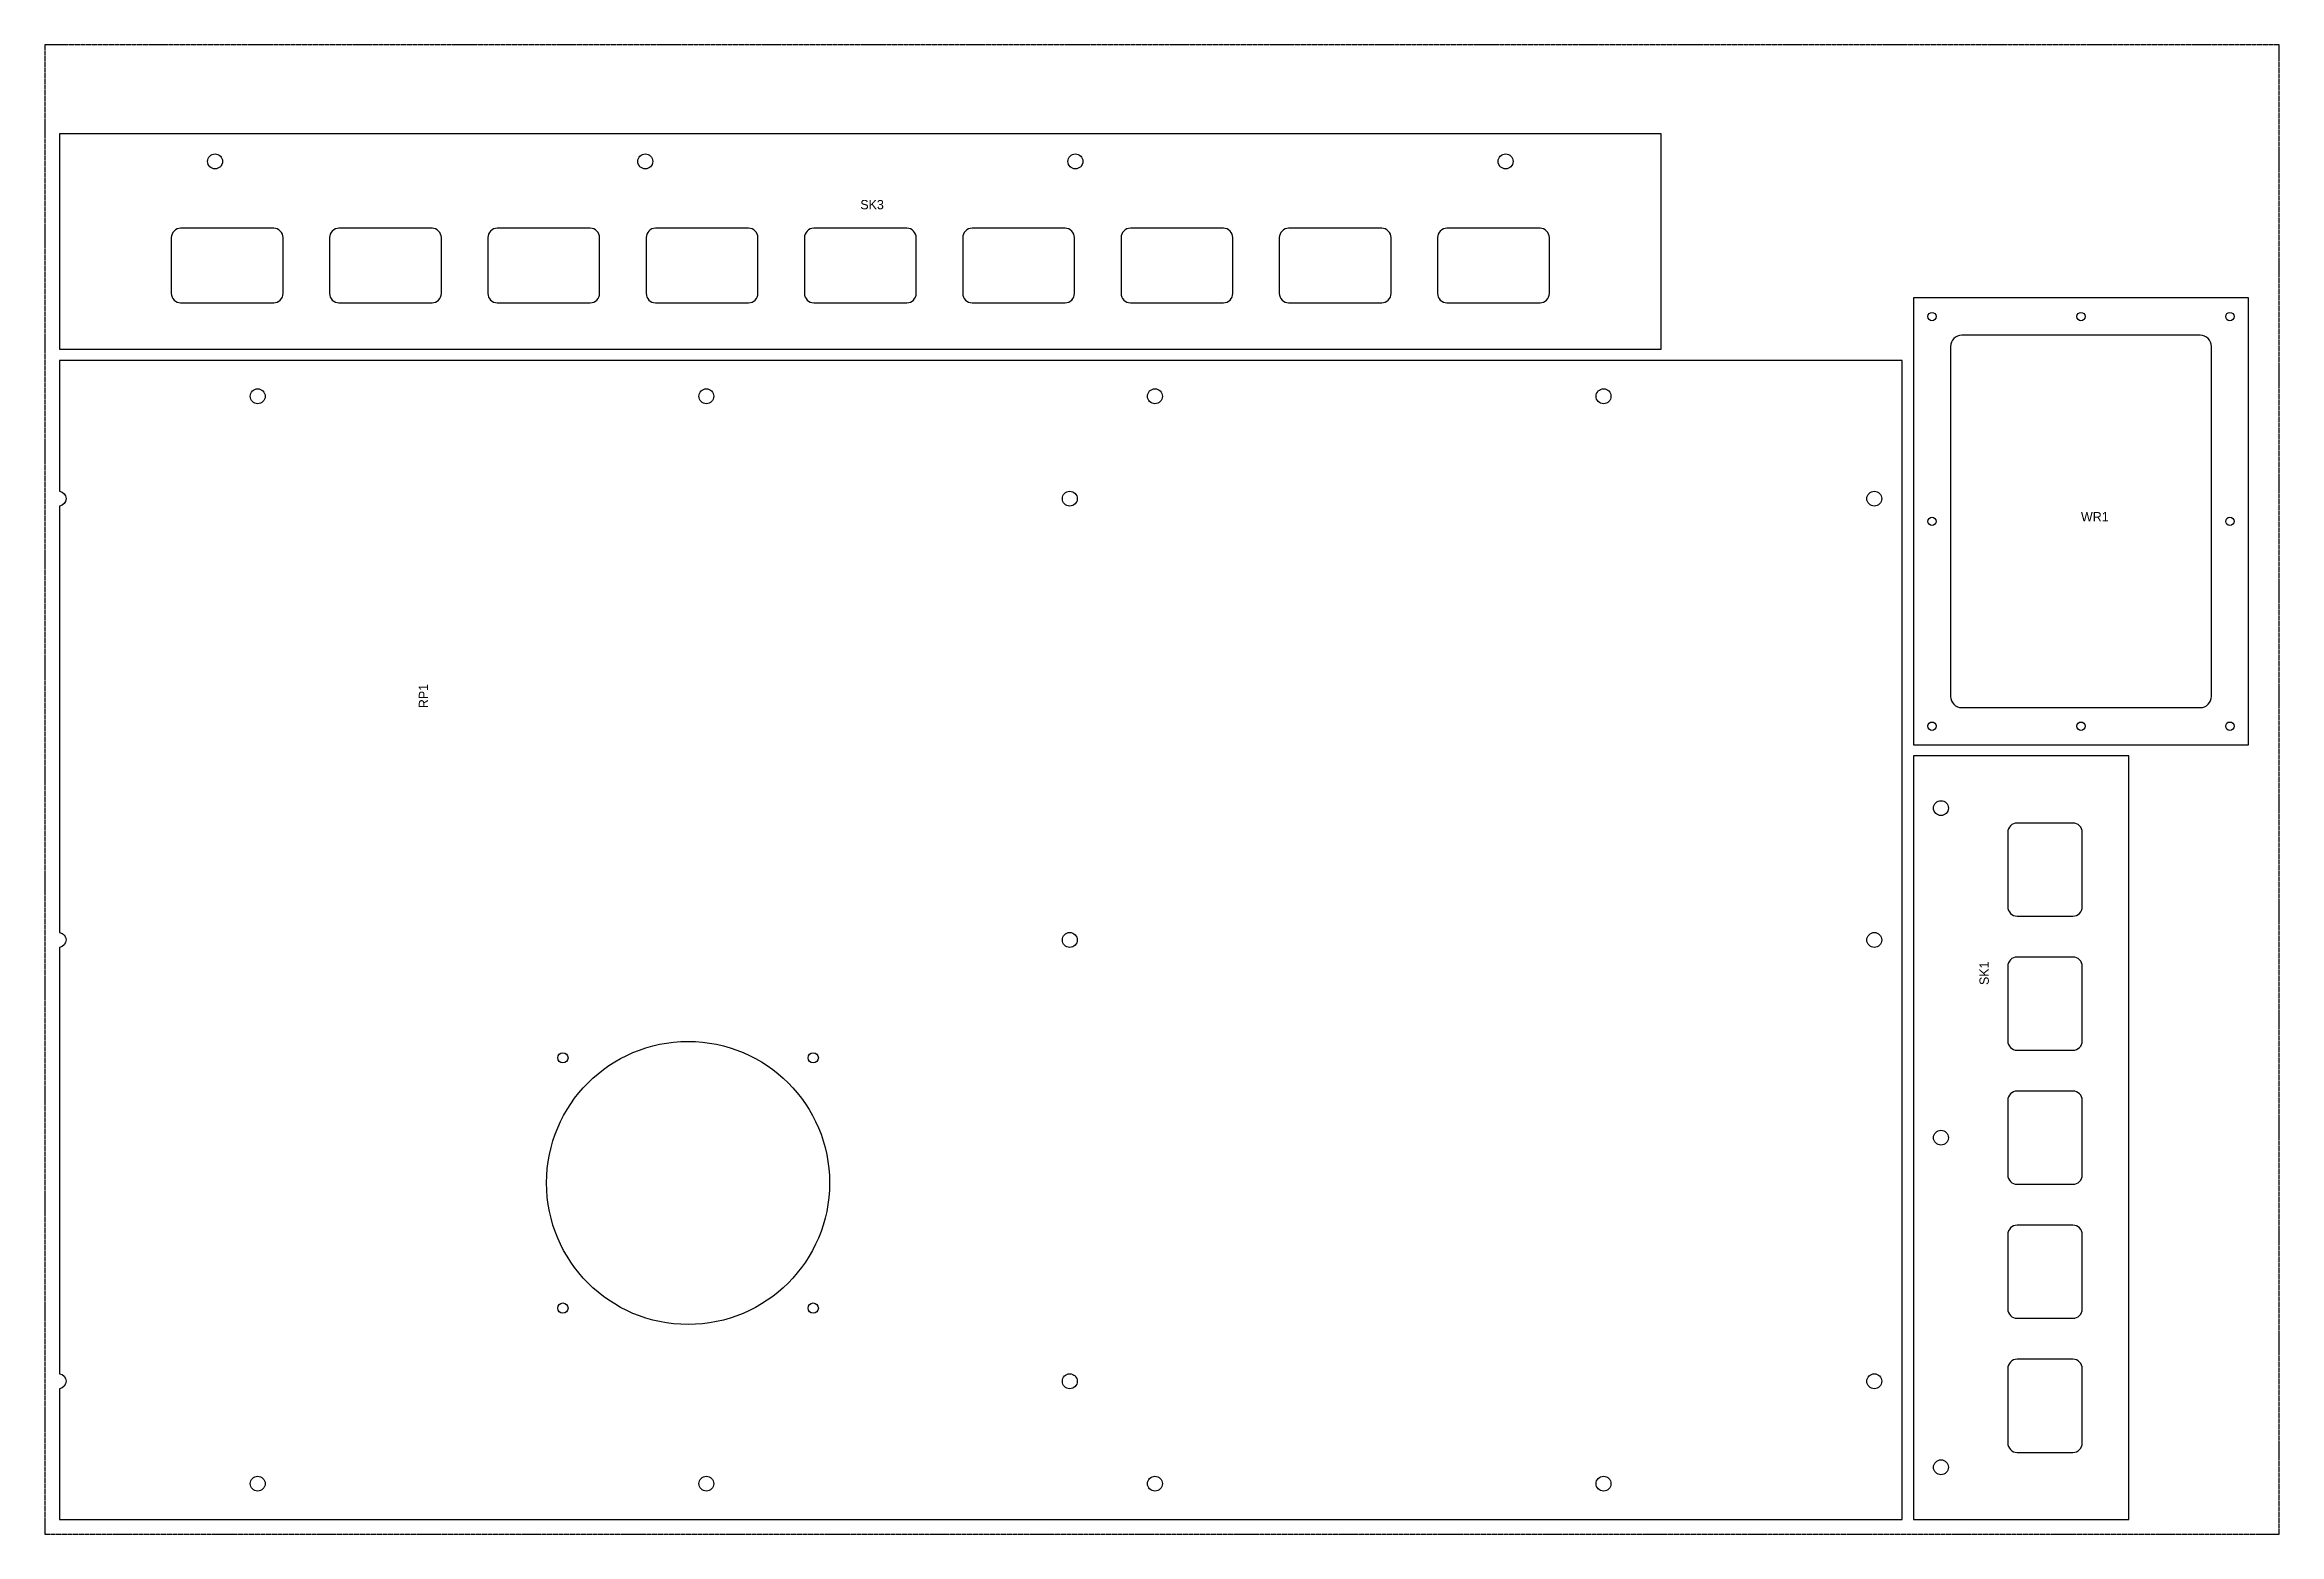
# Model space of a CAD drawing. Header units: millimetres. Extents: x 0 to 1200, y 0 to 800.
import ezdxf

# ---------------------------------------------------------------- set-up
doc = ezdxf.new("R2010")
doc.units = ezdxf.units.MM
doc.linetypes.add('DASHED', pattern=[1.524, 1.27, -0.254])
for name, color, linetype in [('CUT', 7, 'CONTINUOUS'), ('NOTES', 8, 'CONTINUOUS'), ('SHEET', 5, 'DASHED')]:
    doc.layers.add(name, color=color, linetype=linetype)

msp = doc.modelspace()

# ---------------------------------------------------------------- linework, layer by layer
at = {"layer": 'CUT'}
for points in [[(8, 636.4), (868, 636.4), (868, 752.1), (8, 752.1)], [(1003.5, 424), (1183.5, 424), (1183.5, 664), (1003.5, 664)], [(1119.2, 8), (1119.2, 418), (1003.5, 418), (1003.5, 8)]]:
    msp.add_lwpolyline(points, close=True, dxfattribs=at)
for points in [[(73, 661.4), (123, 661.4, 0.414214), (128, 666.4), (128, 696.4, 0.414214), (123, 701.4), (73, 701.4, 0.414214), (68, 696.4), (68, 666.4, 0.414214)], [(158, 661.4), (208, 661.4, 0.414214), (213, 666.4), (213, 696.4, 0.414214), (208, 701.4), (158, 701.4, 0.414214), (153, 696.4), (153, 666.4, 0.414214)], [(243, 661.4), (293, 661.4, 0.414214), (298, 666.4), (298, 696.4, 0.414214), (293, 701.4), (243, 701.4, 0.414214), (238, 696.4), (238, 666.4, 0.414214)], [(328, 661.4), (378, 661.4, 0.414214), (383, 666.4), (383, 696.4, 0.414214), (378, 701.4), (328, 701.4, 0.414214), (323, 696.4), (323, 666.4, 0.414214)], [(413, 661.4), (463, 661.4, 0.414214), (468, 666.4), (468, 696.4, 0.414214), (463, 701.4), (413, 701.4, 0.414214), (408, 696.4), (408, 666.4, 0.414214)], [(498, 661.4), (548, 661.4, 0.414214), (553, 666.4), (553, 696.4, 0.414214), (548, 701.4), (498, 701.4, 0.414214), (493, 696.4), (493, 666.4, 0.414214)], [(583, 661.4), (633, 661.4, 0.414214), (638, 666.4), (638, 696.4, 0.414214), (633, 701.4), (583, 701.4, 0.414214), (578, 696.4), (578, 666.4, 0.414214)], [(668, 661.4), (718, 661.4, 0.414214), (723, 666.4), (723, 696.4, 0.414214), (718, 701.4), (668, 701.4, 0.414214), (663, 696.4), (663, 666.4, 0.414214)], [(753, 661.4), (803, 661.4, 0.414214), (808, 666.4), (808, 696.4, 0.414214), (803, 701.4), (753, 701.4, 0.414214), (748, 696.4), (748, 666.4, 0.414214)], [(1029.5, 444), (1157.5, 444, 0.414214), (1163.5, 450), (1163.5, 638, 0.414214), (1157.5, 644), (1029.5, 644, 0.414214), (1023.5, 638), (1023.5, 450, 0.414214)], [(997.5, 8), (997.5, 630.4), (8, 630.4), (8, 560.2, -0.881917), (8, 552.2), (8, 323.2, -0.881917), (8, 315.2), (8, 86.2, -0.881917), (8, 78.2), (8, 8)], [(1094.2, 337), (1094.2, 377, 0.414214), (1089.2, 382), (1059.2, 382, 0.414214), (1054.2, 377), (1054.2, 337, 0.414214), (1059.2, 332), (1089.2, 332, 0.414214)], [(1094.2, 265), (1094.2, 305, 0.414214), (1089.2, 310), (1059.2, 310, 0.414214), (1054.2, 305), (1054.2, 265, 0.414214), (1059.2, 260), (1089.2, 260, 0.414214)], [(1094.2, 193), (1094.2, 233, 0.414214), (1089.2, 238), (1059.2, 238, 0.414214), (1054.2, 233), (1054.2, 193, 0.414214), (1059.2, 188), (1089.2, 188, 0.414214)], [(1094.2, 121), (1094.2, 161, 0.414214), (1089.2, 166), (1059.2, 166, 0.414214), (1054.2, 161), (1054.2, 121, 0.414214), (1059.2, 116), (1089.2, 116, 0.414214)], [(1094.2, 49), (1094.2, 89, 0.414214), (1089.2, 94), (1059.2, 94, 0.414214), (1054.2, 89), (1054.2, 49, 0.414214), (1059.2, 44), (1089.2, 44, 0.414214)]]:
    msp.add_lwpolyline(points, format="xyb", close=True, dxfattribs=at)
for centre, radius in [((91.5, 737.3), 4), ((322.5, 737.3), 4), ((553.5, 737.3), 4), ((784.5, 737.3), 4), ((1013.5, 654), 2.25), ((1093.5, 654), 2.25), ((1173.5, 654), 2.25), ((114.4, 611.2), 4), ((355.3, 611.2), 4), ((596.2, 611.2), 4), ((837.1, 611.2), 4), ((550.5, 556.2), 4), ((982.5, 556.2), 4), ((1013.5, 544), 2.25), ((1173.5, 544), 2.25), ((1013.5, 434), 2.25), ((1093.5, 434), 2.25), ((1173.5, 434), 2.25), ((1018.3, 390), 4), ((550.5, 319.2), 4), ((982.5, 319.2), 4), ((345.5, 188.7), 76), ((278.3, 255.9), 2.75), ((412.7, 255.9), 2.75), ((1018.3, 213), 4), ((278.3, 121.5), 2.75), ((412.7, 121.5), 2.75), ((550.5, 82.2), 4), ((982.5, 82.2), 4), ((1018.3, 36), 4), ((114.4, 27.2), 4), ((355.3, 27.2), 4), ((596.2, 27.2), 4), ((837.1, 27.2), 4)]:
    msp.add_circle(centre, radius, dxfattribs=at)
at = {"layer": 'SHEET'}
msp.add_lwpolyline([(0, 0), (1200, 0), (1200, 800), (0, 800)], close=True, dxfattribs=at)

# ---------------------------------------------------------------- texts
at = {"layer": 'NOTES'}
for s, p in [('SK3', (438, 711.6)), ('WR1', (1093.5, 544))]:
    msp.add_text(s, height=5, dxfattribs=at).set_placement(p)
for s, p in [('RP1', (205.9, 443.7)), ('SK1', (1044, 295))]:
    msp.add_text(s, height=5, rotation=90, dxfattribs=at).set_placement(p)

doc.saveas('drawing.dxf')
